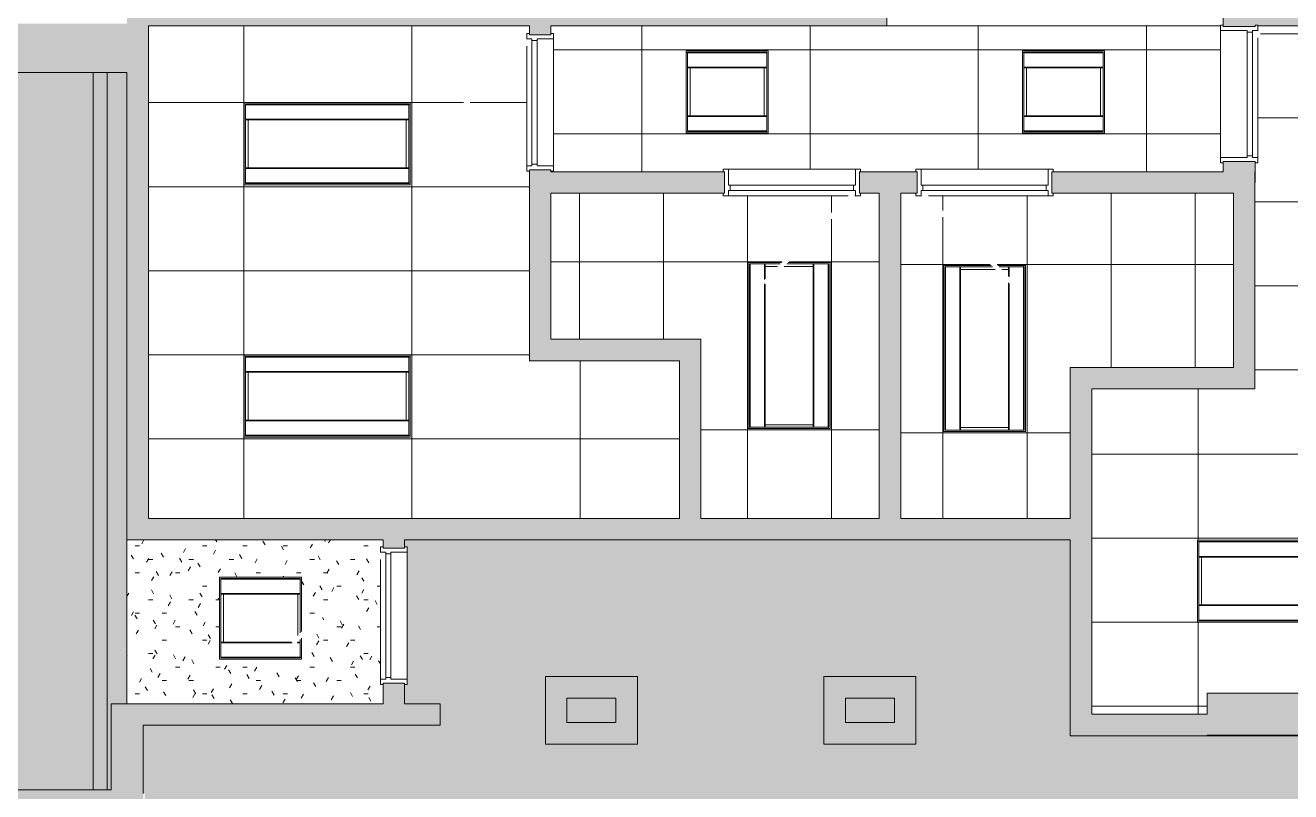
# Model space of a CAD drawing. Header units: inches. Extents: x 741 to 4565, y -315 to 887.
# Drawn here: x 3175.2 to 3536.4, y 217.9 to 436.7 of the extents above; entities that cross this region are included whole.
import ezdxf

# ---------------------------------------------------------------- set-up
doc = ezdxf.new("R2010")
doc.units = ezdxf.units.IN
doc.header["$MEASUREMENT"] = 0
doc.linetypes.add('Demolished', pattern=[0.1875, 0.125, -0.0625])
for name, color, linetype, lineweight in [('A-CLNG', 13, 'Demolished', 9), ('A-CLNG-PATT', 13, 'Demolished', 9), ('A-DETL-MBND', 5, 'Continuous', 13), ('A-DOOR', 31, 'Continuous', 13), ('A-WALL', 113, 'Continuous', 13), ('A-WALL-PATT', 111, 'Continuous', 13), ('E-LITE-EQPM', 33, 'Demolished', 9), ('I-WALL', 2, 'Continuous', 13)]:
    doc.layers.add(name, color=color, linetype=linetype, lineweight=lineweight)
pattern_1 = [(0, (3425.421, 0), (15.36, 3.84), [1.267, -10.253, 1.267, -10.253, -61.44]), (0, (3425.421, 0), (15.36, 3.84), [-23.04, 1.267, -21.773, 1.267, -10.253, -26.88]), (0, (3425.421, 0), (15.36, 3.84), [-57.6, 1.267, -6.413, 1.267, -17.933]), (120, (3431.181, 1.92), (-11.005538, 11.38215), [1.267, -10.253, 1.267, -10.253, -61.44]), (120, (3431.181, 1.92), (-11.005538, 11.38215), [-23.04, 1.267, -21.773, 1.267, -10.253, -26.88]), (120, (3431.181, 1.92), (-11.005538, 11.38215), [-57.6, 1.267, -6.413, 1.267, -17.933]), (240, (3433.101, 9.6), (-4.354462, -15.22215), [1.267, -10.253, 1.267, -10.253, -61.44]), (240, (3433.101, 9.6), (-4.354462, -15.22215), [-23.04, 1.267, -21.773, 1.267, -10.253, -26.88]), (240, (3433.101, 9.6), (-4.354462, -15.22215), [-57.6, 1.267, -6.413, 1.267, -17.933])]

# ---------------------------------------------------------------- blocks, each defined once
blk = doc.blocks.new('Door - Single - Solid Door 36_ x 84_-7220487-FIRST FLOOR RCP DEMO')
at = {"layer": 'A-DOOR', "lineweight": 9}
for p, q in [((-15.63, 2.97), (-15.63, 3.72)), ((-15.63, 3.72), (-14.13, 3.72)), ((-14.13, 3.72), (-14.13, -0.9)), ((22.12, 3.72), (-14.13, 3.72)), ((22.12, -0.9), (22.12, 3.72)), ((23.62, 3.72), (22.12, 3.72)), ((23.62, 2.97), (23.62, 3.72)), ((-15.26, 2.97), (-15.63, 2.97)), ((-15.26, -3.15), (-15.26, 2.97)), ((23.62, 2.97), (23.24, 2.97)), ((23.24, 2.97), (23.24, -3.15)), ((-15.63, -3.9), (-15.63, -3.15)), ((-15.63, -3.15), (-15.26, -3.15)), ((-14.13, -0.9), (-13.63, -0.9)), ((-13.63, -2.4), (-14.13, -2.4)), ((-14.13, -2.4), (-14.13, -3.9)), ((-13.63, -0.9), (-13.63, -2.4)), ((21.62, -0.9), (-13.63, -0.9)), ((-13.63, -2.4), (21.62, -2.4)), ((21.62, -2.4), (21.62, -0.9)), ((21.62, -0.9), (22.12, -0.9)), ((22.12, -2.4), (21.62, -2.4)), ((22.12, -3.9), (22.12, -2.4)), ((23.24, -3.15), (23.62, -3.15)), ((23.62, -3.9), (23.62, -3.15)), ((-14.13, -3.9), (-15.63, -3.9)), ((-14.13, -3.9), (-14.01, -3.9)), ((-12.06, -3.9), (22.12, -3.9)), ((23.62, -3.9), (22.12, -3.9))]:
    blk.add_line(p, q, dxfattribs=at)
blk = doc.blocks.new('Door - Single - Solid Door 36_ x 84_-7220078-FIRST FLOOR RCP DEMO')
at = {"layer": 'A-DOOR', "lineweight": 9}
for p, q in [((-15.63, 3.9), (-14.13, 3.9)), ((-15.63, 3.15), (-15.63, 3.9)), ((-14.13, 3.9), (-14.13, 2.4)), ((-14.01, 3.9), (-14.13, 3.9)), ((22.12, 3.9), (-12.06, 3.9)), ((22.12, 2.4), (22.12, 3.9)), ((22.12, 3.9), (23.62, 3.9)), ((23.62, 3.15), (23.62, 3.9)), ((-15.26, 3.15), (-15.63, 3.15)), ((-15.26, -2.97), (-15.26, 3.15)), ((-14.13, 2.4), (-13.63, 2.4)), ((-13.63, 0.9), (-14.13, 0.9)), ((-14.13, 0.9), (-14.13, -3.72)), ((-13.63, 2.4), (-13.63, 0.9)), ((21.62, 2.4), (-13.63, 2.4)), ((-13.63, 0.9), (21.62, 0.9)), ((21.62, 0.9), (21.62, 2.4)), ((21.62, 2.4), (22.12, 2.4)), ((22.12, 0.9), (21.62, 0.9)), ((22.12, -3.72), (22.12, 0.9)), ((23.62, 3.15), (23.24, 3.15)), ((23.24, 3.15), (23.24, -2.97)), ((-15.63, -3.72), (-15.63, -2.97)), ((-15.63, -2.97), (-15.26, -2.97)), ((23.24, -2.97), (23.62, -2.97)), ((23.62, -3.72), (23.62, -2.97)), ((-14.13, -3.72), (-15.63, -3.72)), ((-14.13, -3.72), (22.12, -3.72)), ((22.12, -3.72), (23.62, -3.72))]:
    blk.add_line(p, q, dxfattribs=at)
blk = doc.blocks.new('Door - Single - Solid Door 36_ x 84_-7220308-FIRST FLOOR RCP DEMO')
at = {"layer": 'A-DOOR', "lineweight": 9}
for p, q in [((-15.63, 2.97), (-15.63, 3.72)), ((-15.63, 3.72), (-14.13, 3.72)), ((-14.13, 3.72), (-14.13, -0.9)), ((22.12, 3.72), (-14.13, 3.72)), ((22.12, -0.9), (22.12, 3.72)), ((23.62, 3.72), (22.12, 3.72)), ((23.62, 2.97), (23.62, 3.72)), ((-15.26, 2.97), (-15.63, 2.97)), ((-15.26, -3.15), (-15.26, 2.97)), ((23.62, 2.97), (23.24, 2.97)), ((23.24, 2.97), (23.24, -3.15)), ((-15.63, -3.9), (-15.63, -3.15)), ((-15.63, -3.15), (-15.26, -3.15)), ((-14.13, -0.9), (-13.63, -0.9)), ((-13.63, -2.4), (-14.13, -2.4)), ((-14.13, -2.4), (-14.13, -3.9)), ((-13.63, -0.9), (-13.63, -2.4)), ((21.62, -0.9), (-13.63, -0.9)), ((-13.63, -2.4), (21.62, -2.4)), ((21.62, -2.4), (21.62, -0.9)), ((21.62, -0.9), (22.12, -0.9)), ((22.12, -2.4), (21.62, -2.4)), ((22.12, -3.9), (22.12, -2.4)), ((23.24, -3.15), (23.62, -3.15)), ((23.62, -3.9), (23.62, -3.15)), ((-14.13, -3.9), (-15.63, -3.9)), ((-14.13, -3.9), (-14.01, -3.9)), ((-12.06, -3.9), (22.12, -3.9)), ((23.62, -3.9), (22.12, -3.9))]:
    blk.add_line(p, q, dxfattribs=at)
blk = doc.blocks.new('Door - Single - Solid Door 36_ x 84_-7220982-FIRST FLOOR RCP DEMO')
at = {"layer": 'A-DOOR', "lineweight": 9}
for p, q in [((-15.63, 5.4), (-14.13, 5.4)), ((-15.63, 4.65), (-15.63, 5.4)), ((-15.26, 4.65), (-15.63, 4.65)), ((-15.26, -4.47), (-15.26, 4.65)), ((-14.13, 5.4), (-14.13, 3.9)), ((-14.01, 5.4), (-14.13, 5.4)), ((-14.13, 3.9), (-13.63, 3.9)), ((-13.63, 3.9), (-13.63, 2.4)), ((21.62, 3.9), (-13.63, 3.9)), ((22.12, 5.4), (-12.06, 5.4)), ((21.62, 2.4), (21.62, 3.9)), ((21.62, 3.9), (22.12, 3.9)), ((22.12, 3.9), (22.12, 5.4)), ((22.12, 5.4), (23.62, 5.4)), ((23.62, 4.65), (23.24, 4.65)), ((23.24, 4.65), (23.24, -4.47)), ((23.62, 4.65), (23.62, 5.4)), ((-13.63, 2.4), (-14.13, 2.4)), ((-14.13, 2.4), (-14.13, -5.22)), ((-13.63, 2.4), (21.62, 2.4)), ((22.12, 2.4), (21.62, 2.4)), ((22.12, -5.22), (22.12, 2.4)), ((-15.63, -5.22), (-15.63, -4.47)), ((-15.63, -4.47), (-15.26, -4.47)), ((-14.13, -5.22), (-15.63, -5.22)), ((-14.13, -5.22), (22.12, -5.22)), ((22.12, -5.22), (23.62, -5.22)), ((23.24, -4.47), (23.62, -4.47)), ((23.62, -5.22), (23.62, -4.47))]:
    blk.add_line(p, q, dxfattribs=at)
blk = doc.blocks.new('L-Recessed-Axis-Duo - 2 x 4-V4-FIRST FLOOR RCP DEMO')
at = {"layer": 'E-LITE-EQPM', "linetype": 'Continuous'}
for p, q in [((-23.7, 11.7), (-23.7, -11.7)), ((23.7, 11.7), (-23.7, 11.7)), ((-23.37, 11.26), (-23.37, 11.27)), ((-23.37, 11.14), (-23.37, 11.26)), ((-23.37, 11.14), (23.38, 11.14)), ((23.32, 11.32), (-23.32, 11.32)), ((-23.32, 11.32), (-23.32, -11.32)), ((23.32, -11.32), (23.32, 11.32)), ((23.38, 11.27), (23.38, 11.26)), ((23.38, 11.26), (23.38, 11.14)), ((23.7, -11.7), (23.7, 11.7)), ((-23.32, 7.03), (23.32, 7.03)), ((-23.32, 7.02), (23.32, 7.02)), ((-23.32, 6.85), (23.32, 6.85)), ((-22.57, 6.86), (-22.57, -6.86)), ((22.57, -6.86), (22.57, 6.86)), ((23.32, -6.85), (-23.32, -6.85)), ((-23.32, -7.02), (23.32, -7.02)), ((-23.32, -7.03), (23.32, -7.03)), ((-23.7, -11.7), (23.7, -11.7)), ((-23.37, -11.26), (-23.37, -11.14)), ((-23.37, -11.14), (23.38, -11.14)), ((-23.37, -11.27), (-23.37, -11.26)), ((-23.32, -11.32), (23.32, -11.32)), ((23.38, -11.14), (23.38, -11.26)), ((23.38, -11.26), (23.38, -11.27))]:
    blk.add_line(p, q, dxfattribs=at)
for points, knots in [([(-23.64, 11.64), (-23.65, 11.65), (-23.65, 11.65), (-23.66, 11.66), (-23.67, 11.67), (-23.68, 11.68), (-23.68, 11.68), (-23.69, 11.69), (-23.69, 11.69), (-23.7, 11.7), (-23.7, 11.7), (-23.7, 11.7), (-23.7, 11.7)], [0, 0, 0, 0, 0.166667, 0.25, 0.333333, 0.416667, 0.5, 0.583333, 0.666667, 0.75, 0.833333, 1, 1, 1, 1]), ([(23.64, 11.64), (23.65, 11.65), (23.65, 11.65), (23.66, 11.66), (23.67, 11.67), (23.68, 11.68), (23.68, 11.68), (23.69, 11.69), (23.69, 11.69), (23.7, 11.7), (23.7, 11.7), (23.7, 11.7), (23.7, 11.7)], [0, 0, 0, 0, 0.166667, 0.25, 0.333333, 0.416667, 0.5, 0.583333, 0.666667, 0.75, 0.833333, 1, 1, 1, 1]), ([(-23.7, -11.7), (-23.7, -11.7), (-23.7, -11.7), (-23.7, -11.7), (-23.69, -11.69), (-23.69, -11.69), (-23.68, -11.68), (-23.68, -11.68), (-23.67, -11.67), (-23.66, -11.66), (-23.65, -11.65), (-23.65, -11.65), (-23.64, -11.64)], [-1, -1, -1, -1, -0.833333, -0.75, -0.666667, -0.583333, -0.5, -0.416667, -0.333333, -0.25, -0.166667, 0, 0, 0, 0]), ([(23.64, -11.64), (23.65, -11.65), (23.65, -11.65), (23.66, -11.66), (23.67, -11.67), (23.68, -11.68), (23.68, -11.68), (23.69, -11.69), (23.69, -11.69), (23.7, -11.7), (23.7, -11.7), (23.7, -11.7), (23.7, -11.7)], [0, 0, 0, 0, 0.166667, 0.25, 0.333333, 0.416667, 0.5, 0.583333, 0.666667, 0.75, 0.833333, 1, 1, 1, 1])]:
    blk.add_open_spline(points, degree=3, knots=knots, dxfattribs=at)
blk = doc.blocks.new('L-Recessed-Axis-Duo - 2 x 4-V14-FIRST FLOOR RCP DEMO')
at = {"layer": 'E-LITE-EQPM', "linetype": 'Continuous'}
for p, q in [((-23.7, 11.7), (-23.7, -1.86)), ((23.7, 11.7), (-23.7, 11.7)), ((-23.37, 11.26), (-23.37, 11.27)), ((-23.37, 11.14), (-23.37, 11.26)), ((-23.37, 11.14), (23.38, 11.14)), ((23.32, 11.32), (-23.32, 11.32)), ((-23.32, 11.32), (-23.32, -2.24)), ((23.32, -11.32), (23.32, 11.32)), ((23.38, 11.27), (23.38, 11.26)), ((23.38, 11.26), (23.38, 11.14)), ((23.7, -11.7), (23.7, 11.7)), ((-23.32, 7.03), (23.32, 7.03)), ((-23.32, 7.02), (23.32, 7.02)), ((-23.32, 6.85), (23.32, 6.85)), ((-22.57, 6.86), (-22.57, -2.99)), ((22.57, -6.86), (22.57, 6.86)), ((-23.7, -3.81), (-23.7, -11.7)), ((-23.32, -4.19), (-23.32, -11.32)), ((-20.65, -6.85), (-23.32, -6.85)), ((-23.32, -7.02), (-20.49, -7.02)), ((-23.32, -7.03), (-20.48, -7.03)), ((-22.57, -4.94), (-22.57, -6.86)), ((23.32, -6.85), (-18.71, -6.85)), ((-18.55, -7.02), (23.32, -7.02)), ((-18.54, -7.03), (23.32, -7.03)), ((-23.7, -11.7), (23.7, -11.7)), ((-23.37, -11.26), (-23.37, -11.14)), ((-23.37, -11.14), (23.38, -11.14)), ((-23.37, -11.27), (-23.37, -11.26)), ((-23.32, -11.32), (23.32, -11.32)), ((23.38, -11.14), (23.38, -11.26)), ((23.38, -11.26), (23.38, -11.27))]:
    blk.add_line(p, q, dxfattribs=at)
for points, knots in [([(-23.64, 11.64), (-23.65, 11.65), (-23.65, 11.65), (-23.66, 11.66), (-23.67, 11.67), (-23.68, 11.68), (-23.68, 11.68), (-23.69, 11.69), (-23.69, 11.69), (-23.7, 11.7), (-23.7, 11.7), (-23.7, 11.7), (-23.7, 11.7)], [0, 0, 0, 0, 0.166667, 0.25, 0.333333, 0.416667, 0.5, 0.583333, 0.666667, 0.75, 0.833333, 1, 1, 1, 1]), ([(23.64, 11.64), (23.65, 11.65), (23.65, 11.65), (23.66, 11.66), (23.67, 11.67), (23.68, 11.68), (23.68, 11.68), (23.69, 11.69), (23.69, 11.69), (23.7, 11.7), (23.7, 11.7), (23.7, 11.7), (23.7, 11.7)], [0, 0, 0, 0, 0.166667, 0.25, 0.333333, 0.416667, 0.5, 0.583333, 0.666667, 0.75, 0.833333, 1, 1, 1, 1]), ([(-23.7, -11.7), (-23.7, -11.7), (-23.7, -11.7), (-23.7, -11.7), (-23.69, -11.69), (-23.69, -11.69), (-23.68, -11.68), (-23.68, -11.68), (-23.67, -11.67), (-23.66, -11.66), (-23.65, -11.65), (-23.65, -11.65), (-23.64, -11.64)], [-1, -1, -1, -1, -0.833333, -0.75, -0.666667, -0.583333, -0.5, -0.416667, -0.333333, -0.25, -0.166667, 0, 0, 0, 0]), ([(23.64, -11.64), (23.65, -11.65), (23.65, -11.65), (23.66, -11.66), (23.67, -11.67), (23.68, -11.68), (23.68, -11.68), (23.69, -11.69), (23.69, -11.69), (23.7, -11.7), (23.7, -11.7), (23.7, -11.7), (23.7, -11.7)], [0, 0, 0, 0, 0.166667, 0.25, 0.333333, 0.416667, 0.5, 0.583333, 0.666667, 0.75, 0.833333, 1, 1, 1, 1])]:
    blk.add_open_spline(points, degree=3, knots=knots, dxfattribs=at)
blk = doc.blocks.new('L-Recessed-Axis-Duo - 2 x 4-V15-FIRST FLOOR RCP DEMO')
at = {"layer": 'E-LITE-EQPM', "linetype": 'Continuous'}
for p, q in [((-23.7, 11.7), (-23.7, 2.2)), ((23.7, 11.7), (-23.7, 11.7)), ((-23.37, 11.26), (-23.37, 11.27)), ((-23.37, 11.14), (-23.37, 11.26)), ((-23.37, 11.14), (23.38, 11.14)), ((23.32, 11.32), (-23.32, 11.32)), ((-23.32, 11.32), (-23.32, 2.58)), ((23.32, -11.32), (23.32, 11.32)), ((23.38, 11.27), (23.38, 11.26)), ((23.38, 11.26), (23.38, 11.14)), ((23.7, -11.7), (23.7, 11.7)), ((-23.32, 7.03), (-18.87, 7.03)), ((-23.32, 7.02), (-18.88, 7.02)), ((-23.32, 6.85), (-19.05, 6.85)), ((-22.57, 6.86), (-22.57, 3.33)), ((-17.69, 7.03), (23.32, 7.03)), ((-17.68, 7.02), (23.32, 7.02)), ((-17.52, 6.85), (23.32, 6.85)), ((22.57, -6.86), (22.57, 6.86)), ((-23.7, 0.25), (-23.7, -11.7)), ((-23.32, 0.63), (-23.32, -11.32)), ((-22.57, 1.38), (-22.57, -6.86)), ((23.32, -6.85), (-23.32, -6.85)), ((-23.32, -7.02), (23.32, -7.02)), ((-23.32, -7.03), (23.32, -7.03)), ((-23.7, -11.7), (23.7, -11.7)), ((-23.37, -11.26), (-23.37, -11.14)), ((-23.37, -11.14), (23.38, -11.14)), ((-23.37, -11.27), (-23.37, -11.26)), ((-23.32, -11.32), (23.32, -11.32)), ((23.38, -11.14), (23.38, -11.26)), ((23.38, -11.26), (23.38, -11.27))]:
    blk.add_line(p, q, dxfattribs=at)
for points, knots in [([(-23.64, 11.64), (-23.65, 11.65), (-23.65, 11.65), (-23.66, 11.66), (-23.67, 11.67), (-23.68, 11.68), (-23.68, 11.68), (-23.69, 11.69), (-23.69, 11.69), (-23.7, 11.7), (-23.7, 11.7), (-23.7, 11.7), (-23.7, 11.7)], [0, 0, 0, 0, 0.166667, 0.25, 0.333333, 0.416667, 0.5, 0.583333, 0.666667, 0.75, 0.833333, 1, 1, 1, 1]), ([(23.64, 11.64), (23.65, 11.65), (23.65, 11.65), (23.66, 11.66), (23.67, 11.67), (23.68, 11.68), (23.68, 11.68), (23.69, 11.69), (23.69, 11.69), (23.7, 11.7), (23.7, 11.7), (23.7, 11.7), (23.7, 11.7)], [0, 0, 0, 0, 0.166667, 0.25, 0.333333, 0.416667, 0.5, 0.583333, 0.666667, 0.75, 0.833333, 1, 1, 1, 1]), ([(-23.7, -11.7), (-23.7, -11.7), (-23.7, -11.7), (-23.7, -11.7), (-23.69, -11.69), (-23.69, -11.69), (-23.68, -11.68), (-23.68, -11.68), (-23.67, -11.67), (-23.66, -11.66), (-23.65, -11.65), (-23.65, -11.65), (-23.64, -11.64)], [-1, -1, -1, -1, -0.833333, -0.75, -0.666667, -0.583333, -0.5, -0.416667, -0.333333, -0.25, -0.166667, 0, 0, 0, 0]), ([(23.64, -11.64), (23.65, -11.65), (23.65, -11.65), (23.66, -11.66), (23.67, -11.67), (23.68, -11.68), (23.68, -11.68), (23.69, -11.69), (23.69, -11.69), (23.7, -11.7), (23.7, -11.7), (23.7, -11.7), (23.7, -11.7)], [0, 0, 0, 0, 0.166667, 0.25, 0.333333, 0.416667, 0.5, 0.583333, 0.666667, 0.75, 0.833333, 1, 1, 1, 1])]:
    blk.add_open_spline(points, degree=3, knots=knots, dxfattribs=at)
blk = doc.blocks.new('L-Recessed-Axis-Duo - 2 x 2-4559999-FIRST FLOOR RCP DEMO')
at = {"layer": 'E-LITE-EQPM', "linetype": 'Continuous'}
for p, q in [((-11.7, 11.7), (-11.7, -11.7)), ((11.7, 11.7), (-11.7, 11.7)), ((-11.37, 11.26), (-11.37, 11.27)), ((-11.37, 11.14), (-11.37, 11.26)), ((-11.37, 11.14), (11.38, 11.14)), ((11.32, 11.32), (-11.32, 11.32)), ((-11.32, 11.32), (-11.32, -11.32)), ((11.32, -11.32), (11.32, 11.32)), ((11.38, 11.27), (11.38, 11.26)), ((11.38, 11.26), (11.38, 11.14)), ((11.7, -11.7), (11.7, 11.7)), ((-11.32, 7.03), (11.32, 7.03)), ((-11.32, 7.02), (11.32, 7.02)), ((-11.32, 6.85), (11.32, 6.85)), ((-10.57, 6.86), (-10.57, -6.86)), ((10.57, -6.86), (10.57, 6.86)), ((11.32, -6.85), (-11.32, -6.85)), ((-11.32, -7.02), (11.32, -7.02)), ((-11.32, -7.03), (11.32, -7.03)), ((-11.7, -11.7), (11.7, -11.7)), ((-11.37, -11.26), (-11.37, -11.14)), ((-11.37, -11.14), (11.38, -11.14)), ((-11.37, -11.27), (-11.37, -11.26)), ((-11.32, -11.32), (11.32, -11.32)), ((11.38, -11.14), (11.38, -11.26)), ((11.38, -11.26), (11.38, -11.27))]:
    blk.add_line(p, q, dxfattribs=at)
for points, knots in [([(-11.64, 11.64), (-11.65, 11.65), (-11.65, 11.65), (-11.66, 11.66), (-11.67, 11.67), (-11.68, 11.68), (-11.68, 11.68), (-11.69, 11.69), (-11.69, 11.69), (-11.7, 11.7), (-11.7, 11.7), (-11.7, 11.7), (-11.7, 11.7)], [0, 0, 0, 0, 0.166667, 0.25, 0.333333, 0.416667, 0.5, 0.583333, 0.666667, 0.75, 0.833333, 1, 1, 1, 1]), ([(11.64, 11.64), (11.65, 11.65), (11.65, 11.65), (11.66, 11.66), (11.67, 11.67), (11.68, 11.68), (11.68, 11.68), (11.69, 11.69), (11.69, 11.69), (11.7, 11.7), (11.7, 11.7), (11.7, 11.7), (11.7, 11.7)], [0, 0, 0, 0, 0.166667, 0.25, 0.333333, 0.416667, 0.5, 0.583333, 0.666667, 0.75, 0.833333, 1, 1, 1, 1]), ([(-11.7, -11.7), (-11.7, -11.7), (-11.7, -11.7), (-11.7, -11.7), (-11.69, -11.69), (-11.69, -11.69), (-11.68, -11.68), (-11.68, -11.68), (-11.67, -11.67), (-11.66, -11.66), (-11.65, -11.65), (-11.65, -11.65), (-11.64, -11.64)], [-1, -1, -1, -1, -0.833333, -0.75, -0.666667, -0.583333, -0.5, -0.416667, -0.333333, -0.25, -0.166667, 0, 0, 0, 0]), ([(11.64, -11.64), (11.65, -11.65), (11.65, -11.65), (11.66, -11.66), (11.67, -11.67), (11.68, -11.68), (11.68, -11.68), (11.69, -11.69), (11.69, -11.69), (11.7, -11.7), (11.7, -11.7), (11.7, -11.7), (11.7, -11.7)], [0, 0, 0, 0, 0.166667, 0.25, 0.333333, 0.416667, 0.5, 0.583333, 0.666667, 0.75, 0.833333, 1, 1, 1, 1])]:
    blk.add_open_spline(points, degree=3, knots=knots, dxfattribs=at)
blk = doc.blocks.new('L-Recessed-Axis-Duo - 2 x 2-V16-FIRST FLOOR RCP DEMO')
at = {"layer": 'E-LITE-EQPM', "linetype": 'Continuous'}
for p, q in [((-11.7, 11.7), (-11.7, -11.7)), ((11.7, 11.7), (-11.7, 11.7)), ((-11.37, 11.26), (-11.37, 11.27)), ((-11.37, 11.14), (-11.37, 11.26)), ((-11.37, 11.14), (11.38, 11.14)), ((11.32, 11.32), (-11.32, 11.32)), ((-11.32, 11.32), (-11.32, -11.32)), ((11.32, 6.09), (11.32, 11.32)), ((11.38, 11.27), (11.38, 11.26)), ((11.38, 11.26), (11.38, 11.14)), ((11.7, 5.71), (11.7, 11.7)), ((-11.32, 7.03), (9.02, 7.03)), ((-11.32, 7.02), (9.01, 7.02)), ((-11.32, 6.85), (8.85, 6.85)), ((-10.57, 6.86), (-10.57, -6.86)), ((10.38, 7.03), (11.32, 7.03)), ((10.39, 7.02), (11.32, 7.02)), ((10.56, 6.85), (11.32, 6.85)), ((10.57, -6.86), (10.57, 4.89)), ((11.32, -11.32), (11.32, 4.14)), ((11.7, -11.7), (11.7, 3.76)), ((11.32, -6.85), (-11.32, -6.85)), ((-11.32, -7.02), (11.32, -7.02)), ((-11.32, -7.03), (11.32, -7.03)), ((-11.7, -11.7), (11.7, -11.7)), ((-11.37, -11.26), (-11.37, -11.14)), ((-11.37, -11.14), (11.38, -11.14)), ((-11.37, -11.27), (-11.37, -11.26)), ((-11.32, -11.32), (11.32, -11.32)), ((11.38, -11.14), (11.38, -11.26)), ((11.38, -11.26), (11.38, -11.27))]:
    blk.add_line(p, q, dxfattribs=at)
for points, knots in [([(-11.64, 11.64), (-11.65, 11.65), (-11.65, 11.65), (-11.66, 11.66), (-11.67, 11.67), (-11.68, 11.68), (-11.68, 11.68), (-11.69, 11.69), (-11.69, 11.69), (-11.7, 11.7), (-11.7, 11.7), (-11.7, 11.7), (-11.7, 11.7)], [0, 0, 0, 0, 0.166667, 0.25, 0.333333, 0.416667, 0.5, 0.583333, 0.666667, 0.75, 0.833333, 1, 1, 1, 1]), ([(11.64, 11.64), (11.65, 11.65), (11.65, 11.65), (11.66, 11.66), (11.67, 11.67), (11.68, 11.68), (11.68, 11.68), (11.69, 11.69), (11.69, 11.69), (11.7, 11.7), (11.7, 11.7), (11.7, 11.7), (11.7, 11.7)], [0, 0, 0, 0, 0.166667, 0.25, 0.333333, 0.416667, 0.5, 0.583333, 0.666667, 0.75, 0.833333, 1, 1, 1, 1]), ([(-11.7, -11.7), (-11.7, -11.7), (-11.7, -11.7), (-11.7, -11.7), (-11.69, -11.69), (-11.69, -11.69), (-11.68, -11.68), (-11.68, -11.68), (-11.67, -11.67), (-11.66, -11.66), (-11.65, -11.65), (-11.65, -11.65), (-11.64, -11.64)], [-1, -1, -1, -1, -0.833333, -0.75, -0.666667, -0.583333, -0.5, -0.416667, -0.333333, -0.25, -0.166667, 0, 0, 0, 0]), ([(11.64, -11.64), (11.65, -11.65), (11.65, -11.65), (11.66, -11.66), (11.67, -11.67), (11.68, -11.68), (11.68, -11.68), (11.69, -11.69), (11.69, -11.69), (11.7, -11.7), (11.7, -11.7), (11.7, -11.7), (11.7, -11.7)], [0, 0, 0, 0, 0.166667, 0.25, 0.333333, 0.416667, 0.5, 0.583333, 0.666667, 0.75, 0.833333, 1, 1, 1, 1])]:
    blk.add_open_spline(points, degree=3, knots=knots, dxfattribs=at)

msp = doc.modelspace()

# ---------------------------------------------------------------- hatches: boundary and pattern name
at = {"layer": 'A-CLNG-PATT', "linetype": 'Continuous', "lineweight": 13}
h = msp.add_hatch(dxfattribs=at)
h.set_pattern_fill('FP_22', color=256, style=0, pattern_type=2)
h.set_pattern_definition([(0, (3285.56, 366.565), (0, -24), []), (270, (3285.56, 366.565), (-48, -3e-15), [])])
h.paths.add_polyline_path([(3326.78, 295.87), (3361.92, 295.87), (3361.92, 340.9), (3319.1, 340.9), (3319.1, 395.06), (3318.35, 395.06), (3318.35, 430.74), (3293.86, 406.26), (3292.89, 407.23), (3318.35, 432.69), (3318.35, 434.31), (3319.1, 434.31), (3319.1, 436.5), (3210.34, 436.5), (3210.34, 295.87), (3283.45, 295.87)], flags=0)
h.paths.add_polyline_path([(3281.07, 319.11), (3237.69, 319.11), (3237.69, 342.51), (3285.09, 342.51), (3285.09, 319.11)], flags=0)
h.paths.add_polyline_path([(3237.69, 391.09), (3237.69, 414.49), (3285.09, 414.49), (3285.09, 391.09), (3246.79, 391.09)], flags=0)
h = msp.add_hatch(dxfattribs=at)
h.set_pattern_fill('FP_21', color=256, style=0, pattern_type=2)
h.set_pattern_definition([(0, (3399.2, 405.677), (0, -24), []), (270, (3399.2, 405.677), (-48, -3e-15), [])])
h.paths.add_polyline_path([(3509.61, 394.85), (3517.18, 394.85), (3517.18, 397.41), (3516.43, 397.41), (3516.43, 436.5), (3325.22, 436.5), (3325.22, 434.31), (3325.97, 434.31), (3325.96, 395.06), (3325.22, 395.06), (3325.22, 394.85), (3374.42, 394.85), (3374.42, 395.6), (3413.67, 395.6), (3413.67, 394.85), (3429.42, 394.85), (3429.42, 395.6), (3468.67, 395.6), (3468.67, 394.85)], flags=0)
h.paths.add_polyline_path([(3363.85, 405.99), (3363.85, 429.39), (3387.25, 429.39), (3387.25, 405.99), (3372.49, 405.99)], flags=0)
h.paths.add_polyline_path([(3483.25, 405.99), (3459.85, 405.99), (3459.85, 429.39), (3483.25, 429.39), (3483.25, 406.08)], flags=0)
h = msp.add_hatch(dxfattribs=at)
h.set_pattern_fill('FP_18', color=256, style=0, pattern_type=2)
h.set_pattern_definition([(0, (3605.978, 338.236), (0, -24), []), (270, (3605.98, 338.236), (-48, -3e-15), [])])
h.paths.add_polyline_path([(3512.61, 239.97), (3512.61, 246.01), (3658.46, 246.01), (3658.46, 251.24), (3657.71, 251.24), (3657.71, 252.87), (3644.27, 266.31), (3606.82, 266.31), (3606.82, 289.71), (3654.22, 289.71), (3654.22, 266.31), (3646.21, 266.31), (3657.71, 254.81), (3657.71, 290.49), (3658.46, 290.49), (3658.46, 311.93), (3732.33, 311.93), (3732.33, 436.5), (3527.05, 436.5), (3527.05, 435.04), (3552.51, 409.58), (3551.54, 408.61), (3527.05, 433.09), (3527.05, 397.41), (3526.3, 397.41), (3526.3, 391.79), (3526.22, 391.79), (3526.22, 332.85), (3479.62, 332.85), (3479.62, 239.97), (3509.61, 239.97)], flags=0)
h.paths.add_polyline_path([(3509.82, 266.31), (3509.82, 289.71), (3557.22, 289.71), (3557.22, 266.31), (3515.33, 266.31)], flags=0)
h.paths.add_polyline_path([(3578.17, 314.17), (3557.82, 314.17), (3557.82, 337.57), (3605.22, 337.57), (3605.22, 314.17), (3589.6, 314.17)], flags=0)
h.paths.add_polyline_path([(3669.59, 314.17), (3654.57, 314.17), (3654.57, 337.57), (3701.97, 337.57), (3701.97, 314.17), (3681.02, 314.17)], flags=0)
h.paths.add_polyline_path([(3681.02, 386.17), (3654.57, 386.17), (3654.57, 409.57), (3701.97, 409.57), (3701.97, 386.17), (3692.44, 386.17)], flags=0)
h.paths.add_polyline_path([(3557.82, 386.17), (3557.82, 409.57), (3605.22, 409.57), (3605.22, 386.17), (3566.75, 386.17)], flags=0)
h = msp.add_hatch(dxfattribs=at)
h.set_pattern_fill('FP_20', color=256, style=0, pattern_type=2)
h.set_pattern_definition([(270, (3333.356, 369.14), (-24, -1e-15), []), (180, (3333.356, 369.14), (6e-15, 48), [])])
h.paths.add_polyline_path([(3418.98, 295.87), (3418.98, 388.73), (3413.67, 388.73), (3413.67, 387.98), (3412.05, 387.98), (3392.98, 368.91), (3404.94, 368.91), (3404.94, 321.51), (3381.53, 321.51), (3381.53, 368.91), (3391.04, 368.91), (3410.1, 387.98), (3374.42, 387.98), (3374.42, 388.73), (3325.22, 388.73), (3325.22, 347.02), (3368.05, 347.02), (3368.05, 295.87), (3418.2, 295.87)], flags=0)
h = msp.add_hatch(dxfattribs=at)
h.set_pattern_fill('FP_19', color=256, style=0, pattern_type=2)
h.set_pattern_definition([(90, (3509.145, 368.333), (24, -1e-15), []), (0, (3509.145, 368.333), (0, -48), [])])
h.paths.add_polyline_path([(3463.9, 295.87), (3473.5, 295.87), (3473.5, 338.98), (3520.1, 338.98), (3520.1, 388.73), (3468.67, 388.73), (3468.67, 387.98), (3432.99, 387.98), (3452.85, 368.12), (3460.75, 368.12), (3460.75, 320.71), (3437.35, 320.71), (3437.35, 368.12), (3450.91, 368.12), (3431.05, 387.98), (3429.42, 387.98), (3429.42, 388.73), (3425.11, 388.73), (3425.11, 295.87)], flags=0)
h = msp.add_hatch(dxfattribs=at)
h.set_pattern_fill('FP_3', color=256, style=0, pattern_type=2)
h.set_pattern_definition(pattern_1)
h.paths.add_polyline_path([(3235.36, 242.93), (3277.33, 242.93), (3277.33, 248.47), (3276.58, 248.47), (3276.58, 284.15), (3254.09, 261.66), (3254.09, 255.67), (3230.69, 255.67), (3230.69, 279.07), (3254.09, 279.07), (3254.09, 263.61), (3276.58, 286.09), (3276.58, 287.72), (3277.33, 287.72), (3277.33, 289.75), (3204.22, 289.75), (3204.22, 242.98), (3208.86, 242.98), (3208.86, 242.93)], flags=0)
at = {"layer": 'A-DETL-MBND', "lineweight": 9}
h = msp.add_hatch(dxfattribs=at)
h.set_pattern_fill('FP_3', color=256, style=0, pattern_type=2)
h.set_pattern_definition(pattern_1)
h.paths.add_polyline_path([(3189.66, 218.36), (3199.73, 218.36), (3199.74, 242.98), (3204.22, 242.98), (3204.22, 423.21), (2675.18, 423.21), (2675.18, 442.55), (2660.42, 467.04), (2561.24, 467.04), (2561.24, 466.29), (2521.99, 466.29), (2521.99, 467.04), (2511.55, 467.04), (2511.55, 278.03), (2523.55, 278.03), (2523.55, 222.28), (2525.51, 222.28), (2525.51, 256.28), (2557.51, 256.28), (2557.51, 222.28), (2565.13, 222.28), (2565.13, 218.36), (2707.4, 218.36), (2707.4, 250.1), (2679.74, 250.1), (2679.74, 254.1), (2707.4, 254.1), (2707.4, 418.31), (2711.4, 418.31), (2711.4, 303.54), (3101.4, 303.52), (3101.4, 297.89), (2711.4, 297.89), (2711.4, 254.1), (2725.55, 254.1), (2725.55, 218.36), (3101.73, 218.36), (3101.73, 219.11), (3140.98, 219.11), (3140.98, 218.36)], flags=0)
h.paths.add_polyline_path([(2711.4, 218.36), (2721.55, 218.36), (2721.55, 250.1), (2711.4, 250.1), (2711.4, 222.28)], flags=0)
h.paths.add_polyline_path([(2511.55, 218.36), (2519.55, 218.36), (2519.55, 272.03), (2511.55, 272.03), (2511.55, 219.36)], flags=0)
h.paths.add_polyline_path([(2675.18, 450.3), (2675.18, 467.04), (2665.09, 467.04), (2665.52, 466.33)], flags=0)
h = msp.add_hatch(dxfattribs=at)
h.set_pattern_fill('FP_3', color=256, style=0, pattern_type=2)
h.set_pattern_definition(pattern_1)
h.paths.add_polyline_path([(3507.15, 118.45), (3732.19, 118.45), (3732.19, 233.85), (3664.58, 233.85), (3664.58, 230.81), (3658.46, 230.81), (3658.46, 233.85), (3473.5, 233.85), (3473.5, 289.75), (3283.45, 289.75), (3283.45, 287.72), (3284.2, 287.72), (3284.2, 248.47), (3283.45, 248.47), (3283.45, 242.93), (3293.62, 242.93), (3293.62, 236.81), (3208.86, 236.81), (3208.86, 217.35), (3209.26, 217.35), (3209.26, 203.35), (3208.62, 203.35), (3208.62, 202.92), (3208.83, 202.92), (3208.83, 118.45), (3506.42, 118.45)], flags=0)
h.paths.add_polyline_path([(3423.34, 231.46), (3403.19, 231.46), (3403.19, 250.71), (3429.46, 250.71), (3429.46, 231.46)], flags=0)
h.paths.add_polyline_path([(3343.81, 231.46), (3323.67, 231.46), (3323.67, 250.71), (3349.94, 250.71), (3349.94, 231.46)], flags=0)
h.paths.add_polyline_path([(3409.32, 237.58), (3423.34, 237.58), (3423.34, 244.58), (3409.32, 244.58), (3409.32, 242.93)], flags=0)
h.paths.add_polyline_path([(3329.79, 237.58), (3343.81, 237.58), (3343.81, 244.58), (3329.79, 244.58), (3329.79, 241.11)], flags=0)
at = {"layer": 'A-WALL-PATT', "lineweight": 9}
for points in [[(3421.18, 436.5), (3421.18, 450.38), (3204.22, 450.38), (3204.22, 436.5), (3418.2, 436.5)], [(3737.27, 436.5), (3737.27, 450.38), (3517.18, 450.38), (3517.18, 436.5), (3526.3, 436.5), (3526.3, 436.66), (3527.05, 436.66), (3527.05, 436.5), (3732.33, 436.5)], [(2689.06, 423.21), (3204.22, 423.21), (3204.22, 437.09), (2689.06, 437.09)], [(3204.22, 289.75), (3210.34, 289.75), (3210.34, 436.5), (3204.22, 436.5), (3204.22, 296.97)], [(3418.98, 295.87), (3425.11, 295.87), (3425.11, 388.73), (3418.98, 388.73), (3418.98, 296.97)], [(3520.1, 332.85), (3526.22, 332.85), (3526.22, 388.73), (3520.1, 388.73), (3520.1, 338.98)], [(3326.78, 340.9), (3361.92, 340.9), (3361.92, 347.02), (3319.1, 347.02), (3319.1, 340.9)], [(3361.92, 295.87), (3368.05, 295.87), (3368.05, 347.02), (3361.92, 347.02), (3361.92, 322.64)], [(3479.62, 332.85), (3520.1, 332.85), (3520.1, 338.98), (3473.5, 338.98), (3473.5, 332.85)], [(3479.62, 295.87), (3479.62, 332.85), (3473.5, 332.85), (3473.5, 295.87)], [(3463.9, 289.75), (3479.62, 289.75), (3479.62, 295.87), (3210.34, 295.87), (3210.34, 289.75), (3418.2, 289.75)], [(3479.62, 239.97), (3479.62, 289.75), (3473.5, 289.75), (3473.5, 239.97)], [(3329.79, 244.58), (3349.94, 244.58), (3349.94, 250.71), (3323.67, 250.71), (3323.67, 244.58)], [(3429.46, 244.58), (3429.46, 250.71), (3403.19, 250.71), (3403.19, 244.58), (3423.34, 244.58)], [(3646.74, 234.01), (3658.46, 234.01), (3658.46, 246.01), (3512.61, 246.01), (3512.61, 234.01), (3601.03, 234.01)], [(3208.86, 205.67), (3208.86, 242.98), (3199.73, 242.98), (3199.73, 205.67)], [(3293.62, 236.81), (3293.62, 242.93), (3208.86, 242.93), (3208.86, 236.81), (3281.07, 236.81)], [(3323.67, 231.46), (3329.79, 231.46), (3329.79, 244.58), (3323.67, 244.58)], [(3349.94, 237.58), (3349.94, 244.58), (3343.81, 244.58), (3343.81, 237.58)], [(3403.19, 231.46), (3409.32, 231.46), (3409.32, 244.58), (3403.19, 244.58)], [(3429.46, 237.58), (3429.46, 244.58), (3423.34, 244.58), (3423.34, 237.58)], [(3512.61, 233.85), (3512.61, 239.97), (3473.5, 239.97), (3473.5, 233.85), (3509.61, 233.85)], [(3349.94, 231.46), (3349.94, 237.58), (3329.79, 237.58), (3329.79, 231.46)], [(3429.46, 231.46), (3429.46, 237.58), (3409.32, 237.58), (3409.32, 231.46)]]:
    msp.add_hatch(color=7, dxfattribs=at).paths.add_polyline_path(points, flags=0)
h = msp.add_hatch(color=7, dxfattribs=at)
h.paths.add_polyline_path([(3319.1, 347.02), (3325.22, 347.02), (3325.22, 395.44), (3319.1, 395.44), (3319.1, 348.32)], flags=0)
h.paths.add_polyline_path([(3319.85, 433.94), (3325.22, 433.94), (3325.22, 436.5), (3319.1, 436.5), (3319.1, 433.94)], flags=0)
h = msp.add_hatch(color=7, dxfattribs=at)
h.paths.add_polyline_path([(3526.3, 394.85), (3526.3, 397.79), (3517.18, 397.79), (3517.18, 394.85), (3526.22, 394.85)], flags=0)
h.paths.add_polyline_path([(3526.3, 436.29), (3526.3, 436.5), (3517.18, 436.5), (3517.18, 436.29), (3525.55, 436.29)], flags=0)
h = msp.add_hatch(color=7, dxfattribs=at)
h.paths.add_polyline_path([(3526.22, 388.73), (3526.22, 394.85), (3468.3, 394.85), (3468.3, 388.73), (3520.1, 388.73)], flags=0)
h.paths.add_polyline_path([(3429.8, 388.73), (3429.8, 394.85), (3413.3, 394.85), (3413.3, 388.73), (3429.42, 388.73)], flags=0)
h.paths.add_polyline_path([(3374.42, 388.73), (3374.8, 388.73), (3374.8, 394.85), (3325.22, 394.85), (3325.22, 388.73), (3372.49, 388.73)], flags=0)
h = msp.add_hatch(color=7, dxfattribs=at)
h.paths.add_polyline_path([(3283.45, 242.93), (3283.45, 248.84), (3277.33, 248.84), (3277.33, 242.93), (3281.07, 242.93)], flags=0)
h.paths.add_polyline_path([(3277.33, 287.34), (3283.45, 287.34), (3283.45, 289.75), (3277.33, 289.75), (3277.33, 287.72)], flags=0)
h = msp.add_hatch(color=7, dxfattribs=at)
h.paths.add_polyline_path([(3199.73, 208.48), (3199.73, 218.36), (3140.61, 218.36), (3140.61, 208.48), (3196.36, 208.48)], flags=0)
h.paths.add_polyline_path([(3102.11, 208.48), (3102.11, 218.36), (2403.97, 218.36), (2403.97, 208.48), (3101.73, 208.48)], flags=0)

# ---------------------------------------------------------------- linework, layer by layer
at = {"layer": 'A-CLNG', "linetype": 'Continuous', "lineweight": 13}
for p, q in [((3421.18, 436.5), (3516.43, 436.5)), ((3387.25, 429.39), (3363.85, 429.39)), ((3363.85, 429.39), (3363.85, 405.99)), ((3387.25, 405.99), (3387.25, 429.39)), ((3483.25, 429.39), (3459.85, 429.39)), ((3459.85, 429.39), (3459.85, 405.99)), ((3483.25, 405.99), (3483.25, 429.39)), ((3285.09, 414.49), (3237.69, 414.49)), ((3237.69, 414.49), (3237.69, 391.09)), ((3285.09, 391.09), (3285.09, 414.49)), ((3363.85, 405.99), (3387.25, 405.99)), ((3459.85, 405.99), (3483.25, 405.99)), ((3526.3, 391.79), (3526.3, 394.85)), ((3237.69, 391.09), (3285.09, 391.09)), ((3526.22, 391.79), (3526.3, 391.79)), ((3391.04, 368.91), (3381.53, 368.91)), ((3381.53, 368.91), (3381.53, 321.51)), ((3404.94, 368.91), (3392.98, 368.91)), ((3404.94, 321.51), (3404.94, 368.91)), ((3450.91, 368.12), (3437.35, 368.12)), ((3437.35, 368.12), (3437.35, 320.71)), ((3460.75, 368.12), (3452.85, 368.12)), ((3460.75, 320.71), (3460.75, 368.12)), ((3285.09, 342.51), (3237.69, 342.51)), ((3237.69, 342.51), (3237.69, 319.11)), ((3285.09, 319.11), (3285.09, 342.51)), ((3381.53, 321.51), (3404.94, 321.51)), ((3237.69, 319.11), (3285.09, 319.11)), ((3437.35, 320.71), (3460.75, 320.71)), ((3204.22, 242.98), (3204.22, 289.75)), ((3557.22, 289.71), (3509.82, 289.71)), ((3509.82, 289.71), (3509.82, 266.31)), ((3254.09, 279.07), (3230.69, 279.07)), ((3230.69, 279.07), (3230.69, 255.67)), ((3254.09, 263.61), (3254.09, 279.07)), ((3509.82, 266.31), (3557.22, 266.31)), ((3254.09, 255.67), (3254.09, 261.66)), ((3230.69, 255.67), (3254.09, 255.67))]:
    msp.add_line(p, q, dxfattribs=at)
at = {"layer": 'A-DETL-MBND', "lineweight": 9}
for p, q in [((3194.59, 423.21), (3194.59, 218.36)), ((3198.59, 218.36), (3198.59, 423.21)), ((3512.61, 233.85), (3658.46, 233.85))]:
    msp.add_line(p, q, dxfattribs=at)
at = {"layer": 'A-WALL', "color": 8, "lineweight": 20}
for p, q in [((3421.18, 450.38), (3421.18, 436.5)), ((3517.18, 436.66), (3517.18, 450.38)), ((3319.1, 436.5), (3210.34, 436.5)), ((3421.18, 436.5), (3325.22, 436.5)), ((3732.33, 436.5), (3527.05, 436.5)), ((3204.22, 423.21), (2675.18, 423.21)), ((3512.61, 246.01), (3658.46, 246.01)), ((3512.61, 239.97), (3512.61, 246.01)), ((3658.46, 234.01), (3512.61, 234.01)), ((3140.98, 218.36), (3199.73, 218.36))]:
    msp.add_line(p, q, dxfattribs=at)
at = {"layer": 'I-WALL', "color": 8, "lineweight": 20}
for p, q in [((3210.34, 436.5), (3210.34, 295.87)), ((3319.1, 434.31), (3319.1, 436.5)), ((3325.22, 436.5), (3325.22, 434.31)), ((3204.22, 289.75), (3204.22, 423.21)), ((3517.18, 394.85), (3517.18, 397.41)), ((3526.3, 397.41), (3526.3, 394.85)), ((3319.1, 340.9), (3319.1, 395.06)), ((3325.22, 395.06), (3325.22, 394.85)), ((3325.22, 394.85), (3374.42, 394.85)), ((3413.67, 394.85), (3429.42, 394.85)), ((3468.67, 394.85), (3517.18, 394.85)), ((3526.22, 394.85), (3526.22, 332.85)), ((3526.3, 394.85), (3526.22, 394.85)), ((3325.22, 388.73), (3325.22, 347.02)), ((3374.42, 388.73), (3325.22, 388.73)), ((3418.98, 388.73), (3413.67, 388.73)), ((3418.98, 295.87), (3418.98, 388.73)), ((3429.42, 388.73), (3425.11, 388.73)), ((3425.11, 388.73), (3425.11, 295.87)), ((3520.1, 388.73), (3468.67, 388.73)), ((3520.1, 338.98), (3520.1, 388.73)), ((3325.22, 347.02), (3368.05, 347.02)), ((3368.05, 347.02), (3368.05, 295.87)), ((3361.92, 340.9), (3319.1, 340.9)), ((3361.92, 295.87), (3361.92, 340.9)), ((3473.5, 338.98), (3520.1, 338.98)), ((3473.5, 295.87), (3473.5, 338.98)), ((3526.22, 332.85), (3479.62, 332.85)), ((3479.62, 332.85), (3479.62, 239.97)), ((3210.34, 295.87), (3361.92, 295.87)), ((3368.05, 295.87), (3418.98, 295.87)), ((3425.11, 295.87), (3473.5, 295.87)), ((3277.33, 289.75), (3204.22, 289.75)), ((3277.33, 287.72), (3277.33, 289.75)), ((3473.5, 289.75), (3283.45, 289.75)), ((3283.45, 289.75), (3283.45, 287.72)), ((3473.5, 233.85), (3473.5, 289.75)), ((3323.67, 250.71), (3349.94, 250.71)), ((3323.67, 231.46), (3323.67, 250.71)), ((3349.94, 250.71), (3349.94, 231.46)), ((3403.19, 250.71), (3429.46, 250.71)), ((3403.19, 231.46), (3403.19, 250.71)), ((3429.46, 250.71), (3429.46, 231.46)), ((3277.33, 242.93), (3277.33, 248.47)), ((3283.45, 248.47), (3283.45, 242.93)), ((3199.73, 218.36), (3199.73, 242.98)), ((3199.73, 242.98), (3208.86, 242.98)), ((3208.86, 242.98), (3208.86, 242.93)), ((3208.86, 242.93), (3277.33, 242.93)), ((3283.45, 242.93), (3293.62, 242.93)), ((3293.62, 242.93), (3293.62, 236.81)), ((3343.81, 244.58), (3329.79, 244.58)), ((3329.79, 244.58), (3329.79, 237.58)), ((3343.81, 237.58), (3343.81, 244.58)), ((3423.34, 244.58), (3409.32, 244.58)), ((3409.32, 244.58), (3409.32, 237.58)), ((3423.34, 237.58), (3423.34, 244.58)), ((3479.62, 239.97), (3512.61, 239.97)), ((3208.86, 236.81), (3208.86, 217.35)), ((3293.62, 236.81), (3208.86, 236.81)), ((3329.79, 237.58), (3343.81, 237.58)), ((3409.32, 237.58), (3423.34, 237.58)), ((3349.94, 231.46), (3323.67, 231.46)), ((3429.46, 231.46), (3403.19, 231.46)), ((3512.61, 233.85), (3473.5, 233.85)), ((3512.61, 234.01), (3512.61, 233.85))]:
    msp.add_line(p, q, dxfattribs=at)

# ---------------------------------------------------------------- block references
at = {"layer": 'A-DOOR'}
for name, p, rotation in [('Door - Single - Solid Door 36_ x 84_-7220487-FIRST FLOOR RCP DEMO', (3322.25, 418.68), 269.9999999999999), ('Door - Single - Solid Door 36_ x 84_-7220982-FIRST FLOOR RCP DEMO', (3521.65, 421.03), 269.9999999999999), ('Door - Single - Solid Door 36_ x 84_-7220078-FIRST FLOOR RCP DEMO', (3398.04, 391.88), 180), ('Door - Single - Solid Door 36_ x 84_-7220487-FIRST FLOOR RCP DEMO', (3280.48, 272.09), 270.0000000000001)]:
    msp.add_blockref(name, p, dxfattribs=dict(at, rotation=rotation))
msp.add_blockref('Door - Single - Solid Door 36_ x 84_-7220308-FIRST FLOOR RCP DEMO', (3445.05, 391.88), dxfattribs=at)
at = {"layer": 'E-LITE-EQPM', "linetype": 'Continuous', "extrusion": (0, 0, -1)}
for name, p, rotation in [('L-Recessed-Axis-Duo - 2 x 2-4559999-FIRST FLOOR RCP DEMO', (-3375.55, 417.69), 180), ('L-Recessed-Axis-Duo - 2 x 2-4559999-FIRST FLOOR RCP DEMO', (-3471.55, 417.69), 180), ('L-Recessed-Axis-Duo - 2 x 4-V4-FIRST FLOOR RCP DEMO', (-3261.39, 402.79), 180), ('L-Recessed-Axis-Duo - 2 x 4-V15-FIRST FLOOR RCP DEMO', (-3393.23, 345.21), 269.9999999999999), ('L-Recessed-Axis-Duo - 2 x 4-V14-FIRST FLOOR RCP DEMO', (-3449.05, 344.41), 269.9999999999999), ('L-Recessed-Axis-Duo - 2 x 4-V4-FIRST FLOOR RCP DEMO', (-3261.39, 330.81), 180), ('L-Recessed-Axis-Duo - 2 x 4-V4-FIRST FLOOR RCP DEMO', (-3533.52, 278.01), 180), ('L-Recessed-Axis-Duo - 2 x 2-V16-FIRST FLOOR RCP DEMO', (-3242.39, 267.37), 180)]:
    msp.add_blockref(name, p, dxfattribs=dict(at, rotation=rotation))

doc.saveas('drawing.dxf')
